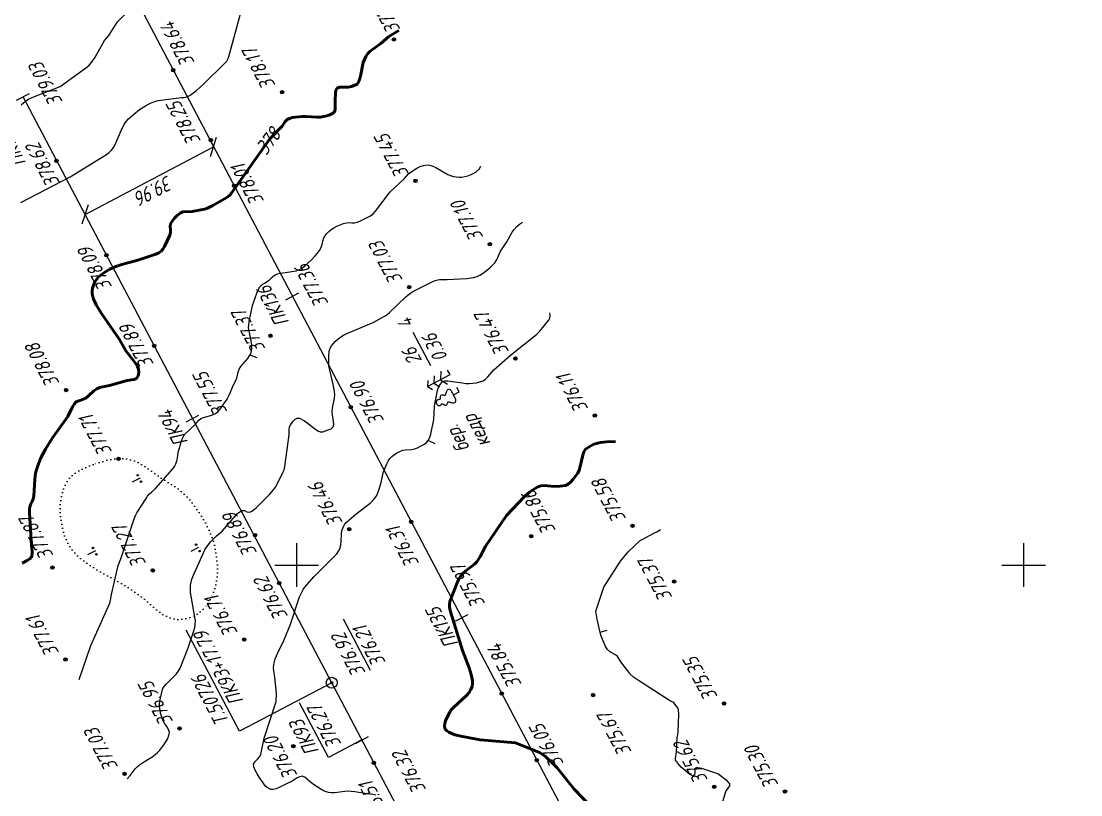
# Model space of a CAD drawing. Extents: x 1518325 to 1519424, y 2186901 to 2188655.
# Drawn here: x 1518524.2 to 1518815.7, y 2188136.8 to 2188349.7 of the extents above; entities that cross this region are included whole.
import ezdxf
from ezdxf.enums import TextEntityAlignment as Align

# ---------------------------------------------------------------- set-up
doc = ezdxf.new("R2010")
doc.units = 0
doc.linetypes.add('ИИDot', pattern=[1, 0, -1])
for name, color, linetype, lineweight in [('ИИ_ГЕОПУНКТ_025', 7, 'Continuous', 25), ('ИИ_ГЕОСЕТКА_025', 3, 'Continuous', 25), ('ИИ_КОНТУР_025', 7, 'ИИDot', 25), ('ИИ_ОТМЕТКА_025', 7, 'Continuous', 25), ('ИИ_ПИКЕТАЖ_025', 7, 'Continuous', 25), ('ИИ_РАЗМЕР_025', 7, 'Continuous', 25), ('ИИ_РЕЛЬЕФ_025', 34, 'Continuous', 25), ('ИИ_РЕЛЬЕФ_050', 34, 'Continuous', 50), ('ИИ_ТРАССА_ТРУБ_025', 7, 'Continuous', 25), ('ИИ_УГОДЬЯ_025', 7, 'Continuous', 25)]:
    doc.layers.add(name, color=color, linetype=linetype, lineweight=lineweight)
doc.styles.add('VNIPISIMPLEXCUR', font='simplex.shx', dxfattribs={"width": 0.8, "oblique": 15})
doc.dimstyles.new('ИИ-2000-м-dm', dxfattribs={"dimscale": 2, "dimtxt": 2.5, "dimasz": 2.5, "dimexe": 1.25, "dimexo": 0, "dimgap": 1, "dimtad": 1, "dimzin": 1, "dimdsep": 46, "dimtxsty": 'VNIPISIMPLEXCUR', "dimcen": 2.5, "dimaunit": 1, "dimazin": 0, "dimtfac": 1, "dimtmove": 1, "dimatfit": 3, "dimfxl": 1, "dimtzin": 1, "dimarcsym": 0})
doc.dimstyles.new('ИИ-2000-м-dm$2', dxfattribs={"dimscale": 2, "dimtxt": 2.5, "dimasz": 2.5, "dimexe": 1.25, "dimexo": 0, "dimgap": 1, "dimtad": 2, "dimtoh": 1, "dimzin": 1, "dimdsep": 46, "dimtxsty": 'VNIPISIMPLEXCUR', "dimcen": 2.5, "dimaunit": 1, "dimazin": 0, "dimtfac": 1, "dimtmove": 1, "dimatfit": 2, "dimfxl": 1, "dimarcsym": 0})

# ---------------------------------------------------------------- blocks, each defined once
blk = doc.blocks.new('ИИ05407')
at = {"linetype": 'Continuous', "lineweight": 25}
h = blk.add_hatch(color=0, dxfattribs=at)
edge = h.paths.add_edge_path()
edge.add_arc((-0.5, 0.1), 0.1, 0, 360)
h = blk.add_hatch(color=0, dxfattribs=at)
edge = h.paths.add_edge_path()
edge.add_arc((0.5, 0.1), 0.1, 0, 360)
at = {"color": 0, "linetype": 'Continuous', "lineweight": 25}
blk.add_lwpolyline([(0, 0), (0, 1.2)], dxfattribs=at)
for centre in [(-0.5, 0.1), (0.5, 0.1)]:
    blk.add_circle(centre, 0.1, dxfattribs=at)
blk = doc.blocks.new('ИИ053296')
at = {"color": 0, "linetype": 'Continuous', "lineweight": 25}
blk.add_lwpolyline([(0, 0), (1, 0)], dxfattribs=at)
blk = doc.blocks.new('ИИ05012')
at = {"color": 0, "linetype": 'Continuous', "lineweight": 25, "flags": 128}
for points in [[(0, 3), (0, -3)], [(-3, 0), (3, 0)]]:
    blk.add_lwpolyline(points, dxfattribs=at)
blk = doc.blocks.new('PICKET')
at = {"color": 0, "linetype": 'Continuous', "lineweight": 25}
for p, q in [((-0.23, 0), (0.23, 0)), ((0, 0.23), (0, -0.23))]:
    blk.add_line(p, q, dxfattribs=at)
blk.add_circle((0, 0), 0.23, dxfattribs=at)
at = {"color": 0, "linetype": 'Continuous', "style": 'VNIPISIMPLEXCUR', "oblique": 15, "width": 0.8}
blk.add_attdef('OTMETKA', (1.25, 0.3), '', height=2, dxfattribs=at)
at = {"color": 8, "linetype": 'Continuous', "style": 'VNIPISIMPLEXCUR', "oblique": 15, "width": 0.8, "flags": 1}
blk.add_attdef('NOMER', (1.25, -2.7), '', height=2, dxfattribs=at)
blk = doc.blocks.new('ИИ050052Р')
at = {"linetype": 'Continuous', "lineweight": 25}
h = blk.add_hatch(color=0, dxfattribs=at)
edge = h.paths.add_edge_path()
edge.add_arc((0, 0), 0.15, 0, 360)
at = {"color": 0, "linetype": 'Continuous', "lineweight": 25}
for radius in [0.75, 0.15]:
    blk.add_circle((0, 0), radius, dxfattribs=at)
at = {"color": 0, "linetype": 'Continuous', "style": 'VNIPISIMPLEXCUR', "oblique": 15, "width": 0.8}
for tag, p in [('CENTRE', (1.45, 0.7)), ('HEIGHT', (1.45, -2.7))]:
    blk.add_attdef(tag, p, '', height=2, dxfattribs=at)
for tag, p in [('NUMBER', (-2, -1)), ('STATIONING', (-2, -4.4)), ('ALPHA', (-2, -7.8))]:
    blk.add_attdef(tag, text='', height=2, dxfattribs=at).set_placement(p, align=Align.RIGHT)
at = {"color": 253, "linetype": 'Continuous', "style": 'VNIPISIMPLEXCUR', "oblique": 15, "width": 0.8, "flags": 1}
blk.add_attdef('NOTE', text='', height=1.6, dxfattribs=at).set_placement((-2, -10.8), align=Align.RIGHT)
blk = doc.blocks.new('ИИ15001')
at = {"color": 0, "linetype": 'Continuous', "lineweight": 25}
blk.add_lwpolyline([(0, 1), (0, -1)], dxfattribs=at)
at = {"color": 0, "linetype": 'Continuous', "lineweight": 25, "style": 'VNIPISIMPLEXCUR', "oblique": 15, "width": 0.8}
blk.add_attdef('STATIONING', text='', height=2, dxfattribs=at).set_placement((0, 2), align=Align.CENTER)
at = {"color": 7, "linetype": 'Continuous', "lineweight": 25, "style": 'VNIPISIMPLEXCUR', "oblique": 15, "width": 0.8}
blk.add_attdef('HEIGHT', text='', height=2, dxfattribs=at).set_placement((0, -2), align=Align.TOP_CENTER)
blk = doc.blocks.new('ИИ053673А')
at = {"color": 0, "linetype": 'Continuous'}
blk.add_lwpolyline([(-1.35, 0.88), (-1.22, 0.88), (-1.01, 0.88), (-0.87, 0.88), (-0.74, 0.89), (-0.62, 0.91), (-0.53, 0.94), (-0.44, 1), (-0.39, 1.07), (-0.37, 1.15), (-0.36, 1.23), (-0.36, 1.29), (-0.39, 1.38), (-0.42, 1.45), (-0.47, 1.52), (-0.55, 1.61), (-0.63, 1.69), (-0.7, 1.77), (-0.78, 1.84), (-0.81, 1.89), (-0.84, 1.93), (-0.85, 1.97), (-0.85, 1.99), (-0.83, 2.02), (-0.8, 2.05), (-0.74, 2.12), (-0.67, 2.2), (-0.62, 2.29), (-0.6, 2.37), (-0.61, 2.44), (-0.64, 2.52), (-0.68, 2.58), (-0.72, 2.62), (-0.75, 2.65), (-0.8, 2.68), (-0.85, 2.71), (-0.94, 2.76), (-0.99, 2.79), (-1.01, 2.81), (-1.03, 2.83), (-1.03, 2.85), (-1.03, 2.87), (-1.01, 2.89), (-1, 2.93), (-0.98, 2.97), (-0.95, 3.03), (-0.94, 3.1), (-0.94, 3.19), (-0.95, 3.25), (-0.99, 3.32), (-1.03, 3.38), (-1.07, 3.41), (-1.1, 3.44), (-1.17, 3.48), (-1.22, 3.49), (-1.28, 3.5), (-1.35, 3.5), (-1.42, 3.5), (-1.48, 3.49), (-1.53, 3.48), (-1.6, 3.44), (-1.63, 3.41), (-1.67, 3.38), (-1.71, 3.32), (-1.75, 3.25), (-1.76, 3.19), (-1.76, 3.1), (-1.75, 3.03), (-1.72, 2.97), (-1.7, 2.93), (-1.69, 2.89), (-1.67, 2.87), (-1.67, 2.85), (-1.67, 2.83), (-1.69, 2.81), (-1.71, 2.79), (-1.76, 2.76), (-1.85, 2.71), (-1.9, 2.68), (-1.95, 2.65), (-1.98, 2.62), (-2.02, 2.58), (-2.06, 2.52), (-2.09, 2.44), (-2.1, 2.37), (-2.08, 2.29), (-2.03, 2.2), (-1.96, 2.12), (-1.9, 2.05), (-1.87, 2.02), (-1.85, 1.99), (-1.85, 1.97), (-1.86, 1.93), (-1.89, 1.89), (-1.92, 1.84), (-2, 1.77), (-2.07, 1.69), (-2.15, 1.61), (-2.23, 1.52), (-2.28, 1.45), (-2.31, 1.38), (-2.34, 1.29), (-2.34, 1.23), (-2.33, 1.15), (-2.31, 1.07), (-2.26, 1), (-2.17, 0.94), (-2.08, 0.91), (-1.96, 0.89), (-1.83, 0.88), (-1.69, 0.88), (-1.48, 0.88)], close=True, dxfattribs=at)
for points in [[(2.05, 3.1), (1.35, 3.5), (0.65, 3.1)], [(1.35, 3.5), (1.35, 0), (2.05, 0)], [(2.35, 0.92), (1.35, 1.5), (0.35, 0.92)], [(2.2, 2.01), (1.35, 2.5), (0.5, 2.01)], [(-1.35, 0.88), (-1.35, 0), (-0.65, 0)]]:
    blk.add_lwpolyline(points, dxfattribs=at)
at = {"color": 0, "linetype": 'Continuous', "style": 'VNIPISIMPLEXCUR', "oblique": 15, "width": 0.8}
blk.add_attdef('RACE1', text='', height=2, dxfattribs=at).set_placement((-3.25, 2.25), align=Align.RIGHT)
blk.add_attdef('HEIGHT', (3, 2), '', height=2, dxfattribs=at)
blk.add_attdef('THICKNESS', text='', height=2, dxfattribs=at).set_placement((3, 1.5), align=Align.TOP_LEFT)
blk.add_attdef('DISTANCE', text='', height=2, dxfattribs=at).set_placement((9.5, 1.75), align=Align.MIDDLE_LEFT)
blk.add_attdef('RACE2', text='', height=2, dxfattribs=at).set_placement((-3.25, 1.25), align=Align.TOP_RIGHT)
blk = doc.blocks.new('_Oblique')
at = {"color": 0, "linetype": 'ByBlock', "lineweight": -2}
blk.add_line((-0.5, -0.5), (0.5, 0.5), dxfattribs=at)
blk = doc.blocks.new('*D64')
at = {"layer": 'Defpoints', "color": 0, "transparency": 16777216}
for p in [(1518577.14, 2188315.08), (1518577.14, 2188315.08), (1518541.78, 2188296.46)]:
    blk.add_point(p, dxfattribs=at)
at = {"layer": 'ИИ_РАЗМЕР_025', "color": 0, "lineweight": -2, "transparency": 16777216}
for p, q in [((1518577.14, 2188315.08), (1518575.98, 2188317.3)), ((1518541.78, 2188296.46), (1518577.14, 2188315.08)), ((1518541.78, 2188296.46), (1518540.62, 2188298.67))]:
    blk.add_line(p, q, dxfattribs=at)
at = {"layer": 'ИИ_РАЗМЕР_025', "color": 0, "lineweight": -2, "transparency": 16777216, "xscale": 4, "yscale": 4, "zscale": 4}
for p, rotation in [((1518577.14, 2188315.08), 27.77979618591834), ((1518541.78, 2188296.46), 207.7797961859183)]:
    blk.add_blockref('_Oblique', p, dxfattribs=dict(at, rotation=rotation))
at = {"layer": 'ИИ_РАЗМЕР_025', "color": 0, "transparency": 16777216, "insert": (1518560.86, 2188303.12), "char_height": 4, "attachment_point": 5, "rotation": 207.7798, "style": 'VNIPISIMPLEXCUR'}
blk.add_mtext('39.96', dxfattribs=at)
blk = doc.blocks.new('*D54')
at = {"layer": 'Defpoints', "color": 0, "transparency": 16777216}
for p in [(1518412.38, 2188627.85), (1518818.43, 2187967.48), (1518780.69, 2187955.9), (1518760.91, 2187937.21), (1519297.92, 2186946.83)]:
    blk.add_point(p, dxfattribs=at)
at = {"layer": 'ИИ_РАЗМЕР_025', "color": 0, "lineweight": -2, "transparency": 16777216}
for p, q in [((1518777.92, 2187969.12), (1518771.87, 2187980.6)), ((1518777.22, 2187957.5), (1518777.92, 2187969.12))]:
    blk.add_line(p, q, dxfattribs=at)
blk.add_arc((1518772.88, 2187943.51), 14.65, 43.4519, 102.0835, dxfattribs=at)
at = {"layer": 'ИИ_РАЗМЕР_025', "color": 0, "transparency": 16777216}
for points in [[(1518770.04, 2187957.2), (1518769.59, 2187958.46), (1518766.06, 2187956.47)], [(1518784.06, 2187953.97), (1518782.97, 2187953.19), (1518785.84, 2187950.33)]]:
    blk.add_solid(points, dxfattribs=at)
at = {"layer": 'ИИ_РАЗМЕР_025', "color": 0, "transparency": 16777216, "insert": (1518770.55, 2187973.71), "char_height": 4, "attachment_point": 5, "rotation": 117.7798, "style": 'VNIPISIMPLEXCUR'}
blk.add_mtext("90°1'", dxfattribs=at)
blk = doc.blocks.new('*D55')
at = {"layer": 'Defpoints', "color": 0, "transparency": 16777216}
for p in [(1518412.38, 2188627.85), (1518814.13, 2187903.06), (1518791.07, 2187895.12), (1518786.56, 2187888.53), (1519297.92, 2186946.83)]:
    blk.add_point(p, dxfattribs=at)
at = {"layer": 'ИИ_РАЗМЕР_025', "color": 0, "lineweight": -2, "transparency": 16777216}
for p, q in [((1518788.1, 2187902.13), (1518782.05, 2187913.61)), ((1518791.4, 2187897.04), (1518788.1, 2187902.13))]:
    blk.add_line(p, q, dxfattribs=at)
blk.add_arc((1518798.52, 2187894.83), 7.46, 148.8919, 176.6782, dxfattribs=at)
at = {"layer": 'ИИ_РАЗМЕР_025', "color": 0, "transparency": 16777216}
for points in [[(1518791.68, 2187899.17), (1518792.6, 2187898.2), (1518795.05, 2187901.43)], [(1518791.73, 2187895.41), (1518790.43, 2187895.12), (1518791.93, 2187891.36)]]:
    blk.add_solid(points, dxfattribs=at)
at = {"layer": 'ИИ_РАЗМЕР_025', "color": 0, "transparency": 16777216, "insert": (1518780.73, 2187906.71), "char_height": 4, "attachment_point": 5, "rotation": 117.7798, "style": 'VNIPISIMPLEXCUR'}
blk.add_mtext("90°1'", dxfattribs=at)

msp = doc.modelspace()

# ---------------------------------------------------------------- linework, layer by layer
at = {"layer": 'ИИ_ГЕОПУНКТ_025'}
for points in [[(1518620.274, 2188170.97), (1518612.848, 2188185.067)], [(1518609.66, 2188167.6), (1518584.307, 2188154.244), (1518569.648, 2188182.071)]]:
    msp.add_lwpolyline(points, dxfattribs=at)
at = {"layer": 'ИИ_КОНТУР_025', "flags": 128}
msp.add_lwpolyline([(1518544.055, 2188227.682), (1518541.778, 2188226.76), (1518539.922, 2188225.818), (1518539.152, 2188225.339), (1518538.488, 2188224.854), (1518537.929, 2188224.365), (1518537.475, 2188223.87), (1518536.732, 2188222.796), (1518536.106, 2188221.564), (1518535.598, 2188220.172), (1518535.208, 2188218.622), (1518534.973, 2188216.905), (1518534.931, 2188215.017), (1518535.083, 2188212.955), (1518535.429, 2188210.721), (1518535.68, 2188209.588), (1518535.989, 2188208.508), (1518536.357, 2188207.481), (1518536.784, 2188206.508), (1518537.269, 2188205.589), (1518537.814, 2188204.723), (1518538.417, 2188203.911), (1518539.078, 2188203.152), (1518539.835, 2188202.409), (1518540.724, 2188201.643), (1518542.894, 2188200.044), (1518545.589, 2188198.356), (1518552.118, 2188194.737), (1518555.073, 2188192.862), (1518557.675, 2188190.952), (1518558.844, 2188189.985), (1518560.947, 2188188.088), (1518561.939, 2188187.289), (1518562.903, 2188186.61), (1518563.837, 2188186.053), (1518564.741, 2188185.616), (1518565.617, 2188185.3), (1518566.462, 2188185.105), (1518567.279, 2188185.03), (1518568.834, 2188185.11), (1518570.292, 2188185.403), (1518571.654, 2188185.911), (1518572.919, 2188186.633), (1518574.07, 2188187.561), (1518575.089, 2188188.691), (1518575.977, 2188190.02), (1518576.734, 2188191.55), (1518577.346, 2188193.176), (1518577.799, 2188194.796), (1518578.092, 2188196.408), (1518578.227, 2188198.014), (1518578.217, 2188199.675), (1518577.955, 2188202.386), (1518577.398, 2188205.362), (1518577.126, 2188206.412), (1518576.779, 2188207.489), (1518575.863, 2188209.727), (1518574.65, 2188212.075), (1518573.14, 2188214.533), (1518571.461, 2188216.871), (1518570.605, 2188217.908), (1518569.739, 2188218.856), (1518568.863, 2188219.717), (1518567.977, 2188220.49), (1518567.08, 2188221.174), (1518562.551, 2188224.077), (1518558.105, 2188227.189), (1518557.236, 2188227.724), (1518556.377, 2188228.183), (1518555.529, 2188228.566), (1518554.691, 2188228.874), (1518553.863, 2188229.105), (1518553.046, 2188229.26), (1518552.239, 2188229.34), (1518551.409, 2188229.35), (1518549.584, 2188229.184), (1518547.539, 2188228.77), (1518545.272, 2188228.107), (1518544.055, 2188227.682)], dxfattribs=at)
at = {"layer": 'ИИ_ПИКЕТАЖ_025', "color": 4, "elevation": 376.27}
msp.add_lwpolyline([(1518617.956, 2188151.86), (1518608.718, 2188146.994), (1518600.752, 2188162.117)], dxfattribs=at)
at = {"layer": 'ИИ_РЕЛЬЕФ_025'}
for points, elevation in [([(1518524.183, 2188326.669), (1518524.898, 2188327.289), (1518525.544, 2188327.733), (1518526.257, 2188328.15), (1518527.847, 2188328.922), (1518534.979, 2188331.71), (1518542.307, 2188337.006), (1518542.952, 2188337.59), (1518543.58, 2188338.321), (1518544.596, 2188339.778), (1518547.172, 2188344.332), (1518548.287, 2188345.688), (1518550.71, 2188349.45), (1518560.209, 2188359.002)], 379), ([(1518524.095, 2188299.783), (1518537.645, 2188306.864), (1518547.721, 2188312.955), (1518548.451, 2188313.517), (1518549.145, 2188314.219), (1518549.626, 2188314.893), (1518550.056, 2188315.686), (1518552.063, 2188320.377), (1518552.558, 2188321.25), (1518553.124, 2188322.03), (1518553.761, 2188322.741), (1518555.201, 2188324.105), (1518556.787, 2188325.342), (1518558.423, 2188326.398), (1518559.231, 2188326.84), (1518560.016, 2188327.217), (1518560.97, 2188327.566), (1518561.926, 2188327.795), (1518568.321, 2188328.632), (1518569.004, 2188328.691), (1518569.734, 2188328.836), (1518570.578, 2188329.197), (1518571.111, 2188329.527), (1518572.319, 2188330.451), (1518574.396, 2188332.336), (1518580.368, 2188338.172), (1518580.747, 2188338.667), (1518581.105, 2188339.233), (1518581.375, 2188339.946), (1518584.97, 2188353.36)], 378.5), ([(1518540.15, 2188168.467), (1518543.414, 2188177.843), (1518548.57, 2188189.503), (1518548.776, 2188190.31), (1518549.046, 2188191.874), (1518550.874, 2188199.825), (1518551.624, 2188201.69), (1518555.271, 2188212.688), (1518555.648, 2188213.588), (1518556.041, 2188214.342), (1518558.555, 2188218.265), (1518559.008, 2188218.916), (1518559.516, 2188219.56), (1518560.033, 2188220.05), (1518561.203, 2188221.015), (1518565.891, 2188226.447), (1518566.377, 2188227.151), (1518566.748, 2188227.811), (1518567.058, 2188228.652), (1518567.2, 2188229.428), (1518567.381, 2188230.939), (1518568.424, 2188234.424), (1518568.747, 2188235.227), (1518569.145, 2188235.947), (1518572.2, 2188238.724), (1518573.098, 2188239.842), (1518573.681, 2188240.342), (1518574.354, 2188240.64), (1518576.032, 2188241.077), (1518576.886, 2188241.352), (1518577.685, 2188241.683), (1518578.287, 2188242.196), (1518578.836, 2188242.818), (1518580.854, 2188245.673), (1518581.557, 2188246.965), (1518582.35, 2188248.978), (1518583.517, 2188251.389), (1518583.879, 2188253.04), (1518584.197, 2188253.89), (1518584.655, 2188254.608), (1518586.553, 2188256.855), (1518587.012, 2188257.544), (1518587.358, 2188258.235), (1518587.585, 2188258.885), (1518587.7, 2188259.663), (1518587.667, 2188260.429), (1518587.351, 2188262.274), (1518586.759, 2188265.242), (1518586.805, 2188266.109), (1518586.92, 2188266.987), (1518587.874, 2188271.43), (1518589.117, 2188275.096), (1518589.481, 2188275.903), (1518589.907, 2188276.579), (1518590.479, 2188277.155), (1518591.118, 2188277.591), (1518592.436, 2188278.379), (1518593.432, 2188279.419), (1518594.057, 2188279.855), (1518594.732, 2188280.103), (1518595.526, 2188280.273), (1518598.112, 2188280.645), (1518599.893, 2188280.999), (1518600.775, 2188281.318), (1518601.57, 2188281.795), (1518602.362, 2188282.406), (1518603.881, 2188283.814), (1518605.124, 2188285.111), (1518605.717, 2188285.806), (1518606.242, 2188286.511), (1518606.665, 2188287.206), (1518606.992, 2188288.169), (1518607.17, 2188289.136), (1518607.475, 2188290.041), (1518607.859, 2188290.671), (1518608.313, 2188291.267), (1518608.845, 2188291.823), (1518609.461, 2188292.332), (1518610.203, 2188292.804), (1518611.077, 2188293.251), (1518612.003, 2188293.645), (1518612.905, 2188293.961), (1518613.703, 2188294.173), (1518614.46, 2188294.212), (1518615.146, 2188294.132), (1518615.909, 2188294.17), (1518616.717, 2188294.37), (1518617.599, 2188294.709), (1518620.329, 2188296.051), (1518621.014, 2188296.649), (1518621.648, 2188297.352), (1518625.705, 2188302.717), (1518629.669, 2188306.394), (1518630.791, 2188307.625), (1518631.485, 2188308.205), (1518633.045, 2188309.216), (1518633.968, 2188309.637), (1518634.935, 2188309.928), (1518635.883, 2188310.151), (1518636.645, 2188310.042), (1518637.459, 2188309.758), (1518638.306, 2188309.35), (1518641.616, 2188307.474), (1518642.325, 2188307.194), (1518643.168, 2188306.953), (1518643.929, 2188306.783), (1518644.666, 2188306.703), (1518645.441, 2188306.728), (1518646.246, 2188306.87), (1518647.111, 2188307.117), (1518647.969, 2188307.439), (1518648.75, 2188307.807), (1518649.386, 2188308.188), (1518650.179, 2188308.899), (1518650.67, 2188309.715)], 377.5), ([(1518553.331, 2188141.166), (1518554.19, 2188142.073), (1518555.554, 2188143.89), (1518556.124, 2188144.479), (1518556.72, 2188144.969), (1518558.139, 2188145.917), (1518560.408, 2188147.319), (1518561.706, 2188148.369), (1518562.346, 2188149.045), (1518563.443, 2188150.509), (1518564.02, 2188151.387), (1518564.521, 2188152.289), (1518564.874, 2188153.161), (1518565.008, 2188153.948), (1518564.754, 2188154.763), (1518564.319, 2188155.535), (1518563.75, 2188156.291), (1518563.294, 2188157.096), (1518562.646, 2188158.946), (1518562.418, 2188159.922), (1518562.303, 2188160.931), (1518562.287, 2188161.724), (1518562.347, 2188162.548), (1518562.691, 2188164.222), (1518563.107, 2188165.879), (1518563.559, 2188166.615), (1518564.158, 2188167.327), (1518566.928, 2188170.038), (1518567.435, 2188170.709), (1518567.924, 2188171.622), (1518570.116, 2188177.186), (1518571.744, 2188181.92), (1518571.972, 2188182.814), (1518572.11, 2188183.659), (1518572.135, 2188184.708), (1518572.031, 2188185.686), (1518570.838, 2188192.479), (1518570.796, 2188193.448), (1518570.817, 2188194.414), (1518570.965, 2188195.28), (1518571.204, 2188196.142), (1518571.87, 2188197.856), (1518574.79, 2188204.368), (1518576.296, 2188206.418), (1518577.895, 2188207.947), (1518579.547, 2188209.309), (1518583.698, 2188214.146), (1518584.324, 2188214.672), (1518584.902, 2188214.991), (1518585.647, 2188214.964), (1518586.323, 2188214.648), (1518587.079, 2188214.59), (1518587.655, 2188214.856), (1518588.285, 2188215.297), (1518588.956, 2188215.874), (1518592.495, 2188219.362), (1518593.657, 2188220.712), (1518594.189, 2188221.429), (1518594.65, 2188222.237), (1518596.226, 2188225.418), (1518596.536, 2188226.196), (1518596.744, 2188227.1), (1518597.932, 2188235.871), (1518597.956, 2188237.281), (1518597.999, 2188237.984), (1518598.373, 2188238.704), (1518598.924, 2188239.469), (1518599.556, 2188240.11), (1518600.175, 2188240.455), (1518600.814, 2188240.376), (1518602.132, 2188239.67), (1518605.164, 2188237.354), (1518605.848, 2188236.927), (1518606.444, 2188236.684), (1518607.23, 2188236.691), (1518608.703, 2188237.167), (1518609.474, 2188237.491), (1518610.047, 2188237.996), (1518610.204, 2188238.634), (1518610.151, 2188239.451), (1518609.833, 2188241.326), (1518609.781, 2188242.237), (1518609.882, 2188243.139), (1518610.422, 2188245.893), (1518610.469, 2188246.877), (1518610.398, 2188247.77), (1518610.045, 2188249.66), (1518608.837, 2188254.831), (1518608.821, 2188257.736), (1518608.907, 2188258.662), (1518609.15, 2188259.514), (1518609.558, 2188260.271), (1518610.092, 2188260.974), (1518610.724, 2188261.629), (1518611.429, 2188262.238), (1518612.18, 2188262.807), (1518612.855, 2188263.234), (1518613.599, 2188263.615), (1518621.189, 2188266.862), (1518624.168, 2188268.514), (1518624.894, 2188268.958), (1518625.572, 2188269.513), (1518629.998, 2188273.785), (1518630.679, 2188274.359), (1518631.44, 2188274.918), (1518632.843, 2188275.758), (1518637.69, 2188278.156), (1518638.481, 2188278.373), (1518639.302, 2188278.548), (1518639.979, 2188278.593), (1518641.4, 2188278.59), (1518646.775, 2188278.827), (1518648.687, 2188279.105), (1518649.689, 2188279.431), (1518650.364, 2188279.784), (1518651.104, 2188280.242), (1518652.635, 2188281.363), (1518653.353, 2188281.974), (1518653.993, 2188282.584), (1518654.518, 2188283.165), (1518655.012, 2188283.902), (1518655.364, 2188284.654), (1518655.982, 2188286.166), (1518657.863, 2188288.928), (1518659.321, 2188291.594), (1518659.865, 2188292.366), (1518660.556, 2188293.123), (1518661.298, 2188293.777), (1518662.092, 2188294.327)], 377), ([(1518621.812, 2188136.694), (1518620.997, 2188136.852), (1518619.296, 2188137.028), (1518616.008, 2188137.558), (1518613.982, 2188137.754), (1518610.447, 2188137.317), (1518609.589, 2188137.304), (1518608.76, 2188137.407), (1518607.835, 2188137.706), (1518606.949, 2188138.153), (1518604.356, 2188139.749), (1518602.248, 2188141.588), (1518601.534, 2188141.858), (1518600.858, 2188141.752), (1518600.174, 2188141.402), (1518598.8, 2188140.553), (1518597.012, 2188139.703), (1518595.184, 2188138.783), (1518594.329, 2188138.429), (1518593.554, 2188138.216), (1518592.889, 2188138.197), (1518592.141, 2188138.63), (1518591.458, 2188139.177), (1518589.696, 2188141.599), (1518589.095, 2188142.58), (1518588.584, 2188143.567), (1518588.246, 2188144.481), (1518588.159, 2188145.239), (1518588.604, 2188145.944), (1518589.252, 2188146.56), (1518589.878, 2188147.3), (1518590.153, 2188147.988), (1518590.37, 2188148.782), (1518591.049, 2188152.309), (1518594.349, 2188162.461), (1518594.464, 2188164.555), (1518593.979, 2188169.271), (1518593.696, 2188170.883), (1518593.633, 2188171.719), (1518593.694, 2188172.599), (1518593.863, 2188173.361), (1518594.127, 2188174.159), (1518594.853, 2188175.827), (1518596.482, 2188179.226), (1518598.222, 2188183.421), (1518600.82, 2188191.2), (1518601.395, 2188192.533), (1518601.785, 2188193.24), (1518602.25, 2188193.887), (1518604.687, 2188196.703), (1518610.424, 2188202.421), (1518611.017, 2188203.083), (1518611.525, 2188203.767), (1518611.915, 2188204.48), (1518612.112, 2188205.486), (1518612.244, 2188206.546), (1518612.341, 2188208.592), (1518612.456, 2188209.425), (1518612.775, 2188210.4), (1518613.254, 2188211.226), (1518613.73, 2188211.766), (1518616.314, 2188213.973), (1518620.227, 2188217.06), (1518620.917, 2188217.717), (1518621.533, 2188218.406), (1518622.057, 2188219.135), (1518622.695, 2188220.868), (1518623.215, 2188222.684), (1518623.789, 2188225.346), (1518624.05, 2188226.116), (1518624.787, 2188227.824), (1518625.184, 2188228.592), (1518625.628, 2188229.285), (1518626.141, 2188229.888), (1518627.593, 2188230.872), (1518628.367, 2188231.273), (1518629.173, 2188231.564), (1518629.966, 2188231.697), (1518631.596, 2188231.782), (1518632.417, 2188231.957), (1518633.238, 2188232.279), (1518634.112, 2188232.693), (1518634.963, 2188233.187), (1518635.718, 2188233.747), (1518636.302, 2188234.36), (1518636.651, 2188235.14), (1518636.908, 2188235.966), (1518637.723, 2188240.083), (1518637.965, 2188243.681), (1518638.722, 2188248.029), (1518638.945, 2188248.708), (1518639.305, 2188249.416), (1518640.166, 2188250.532), (1518640.781, 2188250.676), (1518641.586, 2188250.682), (1518643.556, 2188250.433), (1518645.656, 2188250.093), (1518646.623, 2188249.985), (1518647.465, 2188249.97), (1518649.519, 2188250.156), (1518650.432, 2188250.367), (1518651.293, 2188250.722), (1518651.956, 2188251.172), (1518652.563, 2188251.746), (1518654.287, 2188253.681), (1518658.864, 2188257.767), (1518665.95, 2188263.419), (1518666.864, 2188264.355), (1518669.314, 2188267.29), (1518669.643, 2188267.913), (1518669.786, 2188268.703), (1518669.618, 2188269.372)], 376.5), ([(1518716.513, 2188132.484), (1518718.029, 2188137.641), (1518718.912, 2188138.865), (1518719.142, 2188139.23), (1518719.182, 2188139.342), (1518719.178, 2188139.648), (1518719.149, 2188139.763), (1518719.033, 2188139.939), (1518718.545, 2188140.495), (1518715.904, 2188142.536), (1518711.434, 2188144.038), (1518710.405, 2188144.223), (1518710.107, 2188144.247), (1518709.988, 2188144.222), (1518709.756, 2188144.12), (1518709.692, 2188144.086), (1518709.625, 2188143.984), (1518709.562, 2188143.62), (1518709.542, 2188142.692), (1518709.48, 2188142.328), (1518709.418, 2188142.223), (1518709.139, 2188142.055), (1518709.021, 2188142.027), (1518708.828, 2188142.08), (1518708.201, 2188142.398), (1518705.751, 2188144.413), (1518704.788, 2188145.598), (1518704.665, 2188145.737), (1518704.244, 2188146.147), (1518704.197, 2188146.303), (1518704.219, 2188146.766), (1518704.46, 2188148.37), (1518704.674, 2188152.481), (1518704.824, 2188153.259), (1518704.932, 2188154.18), (1518705.102, 2188158.854), (1518705.036, 2188160.188), (1518704.877, 2188160.688), (1518704.055, 2188161.74), (1518703.739, 2188162.159), (1518703.577, 2188162.287), (1518702.882, 2188162.525), (1518695.574, 2188167.246), (1518694.353, 2188168.04), (1518692.66, 2188169.12), (1518691.771, 2188169.994), (1518691.666, 2188170.163), (1518689.176, 2188173.37), (1518688.205, 2188174.99), (1518686.023, 2188176.228), (1518685.498, 2188176.711), (1518685.008, 2188177.537), (1518683.72, 2188180.653), (1518682.673, 2188185.077), (1518682.313, 2188187.276), (1518684.549, 2188193.883), (1518689.11, 2188201.05), (1518691.231, 2188203.611), (1518694.504, 2188206.71), (1518694.874, 2188206.95), (1518698.418, 2188208.846), (1518699.084, 2188209.135), (1518700.095, 2188209.77), (1518700.095, 2188209.77)], 375.5)]:
    msp.add_lwpolyline(points, dxfattribs=dict(at, elevation=elevation))
at = {"layer": 'ИИ_РЕЛЬЕФ_050'}
for points, elevation in [([(1518524.492, 2188200.54), (1518525.897, 2188201.219), (1518526.587, 2188201.674), (1518527.062, 2188202.215), (1518527.266, 2188202.919), (1518527.253, 2188203.71), (1518527.089, 2188205.347), (1518526.486, 2188214.353), (1518526.49, 2188215.262), (1518526.57, 2188216.036), (1518526.846, 2188216.821), (1518527.219, 2188217.435), (1518527.542, 2188218.221), (1518527.668, 2188218.911), (1518527.8, 2188220.635), (1518527.929, 2188223.538), (1518528.017, 2188224.445), (1518528.152, 2188225.261), (1518528.394, 2188226.185), (1518529.008, 2188227.853), (1518529.651, 2188229.482), (1518530.871, 2188231.837), (1518532.796, 2188234.972), (1518537.052, 2188240.886), (1518538.33, 2188243.515), (1518538.795, 2188244.295), (1518539.33, 2188244.907), (1518541.12, 2188245.539), (1518542.008, 2188245.958), (1518542.75, 2188246.536), (1518544.206, 2188247.96), (1518544.998, 2188248.516), (1518545.839, 2188248.826), (1518546.714, 2188249.055), (1518548.508, 2188249.403), (1518553.342, 2188250.796), (1518555.238, 2188251.024), (1518555.952, 2188251.365), (1518556.361, 2188252.06), (1518556.539, 2188252.98), (1518556.463, 2188253.966), (1518556.234, 2188254.604), (1518555.844, 2188255.285), (1518554.756, 2188256.726), (1518553.015, 2188258.916), (1518551.27, 2188262.067), (1518546.338, 2188269.208), (1518544.831, 2188271.601), (1518544.436, 2188272.404), (1518544.143, 2188273.133), (1518543.894, 2188273.864), (1518543.761, 2188274.603), (1518543.698, 2188275.346), (1518543.818, 2188276.187), (1518544.074, 2188277.051), (1518544.464, 2188277.897), (1518544.985, 2188278.684), (1518545.531, 2188279.282), (1518546.191, 2188279.851), (1518546.94, 2188280.39), (1518548.605, 2188281.37), (1518549.47, 2188281.81), (1518550.238, 2188282.15), (1518551.901, 2188282.72), (1518556.309, 2188283.933), (1518561.234, 2188285.539), (1518562.053, 2188285.921), (1518562.718, 2188286.36), (1518563.286, 2188286.972), (1518563.678, 2188287.648), (1518565.068, 2188290.727), (1518565.315, 2188291.57), (1518565.308, 2188292.352), (1518565.207, 2188293.133), (1518565.326, 2188293.915), (1518565.743, 2188294.634), (1518566.376, 2188295.413), (1518567.134, 2188296.164), (1518567.926, 2188296.797), (1518568.664, 2188297.225), (1518571.233, 2188297.307), (1518574.62, 2188297.94), (1518575.428, 2188298.188), (1518576.919, 2188298.898), (1518580.749, 2188301.144), (1518581.518, 2188301.724), (1518582.021, 2188302.28), (1518592.653, 2188317.293), (1518596.003, 2188320.726), (1518596.804, 2188322.036), (1518597.367, 2188322.577), (1518598.026, 2188322.891), (1518598.83, 2188323.116), (1518599.723, 2188323.273), (1518601.56, 2188323.463), (1518602.54, 2188323.47), (1518605.598, 2188323.202), (1518606.553, 2188323.262), (1518607.424, 2188323.421), (1518608.325, 2188323.638), (1518609.171, 2188323.917), (1518609.882, 2188324.266), (1518610.375, 2188324.69), (1518610.586, 2188325.367), (1518610.575, 2188326.91), (1518610.637, 2188327.84), (1518610.681, 2188329.805), (1518610.823, 2188330.632), (1518611.151, 2188331.218), (1518611.767, 2188331.49), (1518612.576, 2188331.511), (1518613.446, 2188331.457), (1518614.243, 2188331.503), (1518615.091, 2188331.708), (1518616.658, 2188332.347), (1518617.025, 2188332.903), (1518617.315, 2188333.639), (1518617.548, 2188334.507), (1518618.34, 2188338.307), (1518619.066, 2188339.952), (1518619.577, 2188340.75), (1518620.145, 2188341.335), (1518620.835, 2188341.9), (1518623.116, 2188343.56), (1518625.337, 2188345.403), (1518628.118, 2188347.048)], 378), ([(1518683.356, 2188131.051), (1518676.365, 2188138.342), (1518671.68, 2188144.205), (1518668.415, 2188147.361), (1518666.78, 2188148.367), (1518660.2, 2188151.045), (1518650.498, 2188151.85), (1518645.595, 2188152.798), (1518643.554, 2188153.302), (1518642.657, 2188153.607), (1518641.891, 2188153.958), (1518641.292, 2188154.364), (1518640.898, 2188154.836), (1518640.691, 2188155.595), (1518640.779, 2188156.467), (1518641.083, 2188157.412), (1518642.017, 2188159.357), (1518642.457, 2188160.025), (1518643.05, 2188160.69), (1518646.831, 2188164.153), (1518647.458, 2188164.91), (1518647.923, 2188165.707), (1518648.245, 2188166.531), (1518648.356, 2188167.322), (1518648.345, 2188168.152), (1518648.23, 2188169.014), (1518648.027, 2188169.904), (1518647.43, 2188171.744), (1518645.632, 2188176.44), (1518642.262, 2188187.514), (1518642.081, 2188188.375), (1518642.026, 2188189.156), (1518642.173, 2188189.983), (1518644.308, 2188195.531), (1518644.694, 2188196.288), (1518645.148, 2188196.995), (1518645.791, 2188197.726), (1518646.547, 2188198.382), (1518648.932, 2188200.217), (1518649.581, 2188200.89), (1518650.139, 2188201.669), (1518650.609, 2188202.48), (1518651.869, 2188204.967), (1518657.764, 2188213.651), (1518662.657, 2188218.851), (1518664.104, 2188220.051), (1518664.856, 2188220.605), (1518665.618, 2188221.096), (1518666.392, 2188221.494), (1518667.178, 2188221.77), (1518668.112, 2188221.843), (1518669.055, 2188221.835), (1518670.964, 2188221.627), (1518672.473, 2188221.7), (1518673.971, 2188221.86), (1518674.693, 2188222.289), (1518675.413, 2188222.881), (1518676.106, 2188223.599), (1518676.748, 2188224.406), (1518677.318, 2188225.262), (1518677.706, 2188226.102), (1518677.994, 2188227.087), (1518678.69, 2188230.241), (1518679.007, 2188231.136), (1518679.439, 2188231.841), (1518680.955, 2188232.795), (1518681.793, 2188233.215), (1518682.848, 2188233.535), (1518683.553, 2188233.683), (1518685.218, 2188233.881), (1518687.686, 2188233.971)], 376)]:
    msp.add_lwpolyline(points, dxfattribs=dict(at, elevation=elevation))
at = {"layer": 'ИИ_ТРАССА_ТРУБ_025', "color": 4}
for points in [[(1519297.92, 2186946.834), (1518412.378, 2188627.85)], [(1519262.622, 2186928.239), (1519146.4, 2187148.85), (1519007.22, 2187413.01), (1518888.91, 2187637.56), (1518808.08, 2187790.99), (1518721.15, 2187956.06), (1518609.66, 2188167.6), (1518524.74, 2188328.809)]]:
    msp.add_lwpolyline(points, dxfattribs=at)
at = {"layer": 'ИИ_УГОДЬЯ_025'}
msp.add_lwpolyline([(1518636.872, 2188254.847), (1518632.034, 2188264.031)], dxfattribs=at)

# ---------------------------------------------------------------- block references
at = {"layer": 'ИИ_ГЕОПУНКТ_025'}
ref = msp.add_blockref('ИИ050052Р', (1518609.66, 2188167.6, 376.21), dxfattribs=dict(at, xscale=2, yscale=2, zscale=2, rotation=117.7797222222222))
ref.add_attrib('NUMBER', 'Т.50726', dxfattribs={"layer": '0', "color": 0, "linetype": 'Continuous', "height": 4, "rotation": 117.77972, "style": 'VNIPISIMPLEXCUR', "oblique": 15, "width": 0.8}).set_placement((1518574.494, 2188170.307), align=Align.RIGHT)
ref.add_attrib('CENTRE', '376.92', (1518619.075, 2188170.406), dxfattribs={"layer": '0', "color": 0, "linetype": 'Continuous', "height": 4, "rotation": 117.77972, "style": 'VNIPISIMPLEXCUR', "oblique": 15, "width": 0.8})
ref.add_attrib('HEIGHT', '376.21', (1518624.629, 2188173.21), dxfattribs={"layer": '0', "color": 0, "linetype": 'Continuous', "height": 4, "rotation": 117.77972, "style": 'VNIPISIMPLEXCUR', "oblique": 15, "width": 0.8})
ref.add_attrib('STATIONING', 'ПК93+17.79', dxfattribs={"layer": '0', "color": 0, "linetype": 'Continuous', "height": 4, "rotation": 117.77972, "style": 'VNIPISIMPLEXCUR', "oblique": 15, "width": 0.8}).set_placement((1518575.135, 2188182.395), align=Align.RIGHT)
at = {"layer": 'ИИ_ГЕОСЕТКА_025', "xscale": 2, "yscale": 2, "zscale": 2}
for p in [(1518600, 2188200), (1518800, 2188200)]:
    msp.add_blockref('ИИ05012', p, dxfattribs=at)
at = {"layer": 'ИИ_ОТМЕТКА_025'}
ref = msp.add_blockref('PICKET', (1518626.76, 2188344.64, 377.98), dxfattribs=dict(at, xscale=2, yscale=2, zscale=2, rotation=117.7797222222222))
ref.add_attrib('OTMETKA', '377.98', (1518628.63, 2188347.414, 377.98), dxfattribs={"layer": '0', "color": 0, "linetype": 'Continuous', "height": 4, "rotation": 117.77972, "style": 'VNIPISIMPLEXCUR', "oblique": 15, "width": 0.8})
ref = msp.add_blockref('PICKET', (1518566.029, 2188336.177, 378.64), dxfattribs=dict(at, xscale=2, yscale=2, zscale=2, rotation=117.7797222222222))
ref.add_attrib('OTMETKA', '378.64', (1518572.037, 2188338.32, 378.64), dxfattribs={"layer": '0', "color": 0, "linetype": 'Continuous', "height": 4, "rotation": 117.77972, "style": 'VNIPISIMPLEXCUR', "oblique": 15, "width": 0.8})
at = {"layer": 'ИИ_ОТМЕТКА_025', "xscale": 2, "yscale": 2, "zscale": 2, "rotation": 117.7797222222222}
for p, values in [((1518595.98, 2188330.11, 378.17), {'OTMETKA': '378.17'}), ((1518632.693, 2188305.72, 377.45), {'OTMETKA': '377.45'}), ((1518653.15, 2188288.28, 377.1), {'OTMETKA': '377.10'}), ((1518630.99, 2188276.49, 377.03), {'OTMETKA': '377.03'}), ((1518660.2, 2188256.83, 376.47), {'OTMETKA': '376.47'}), ((1518536.56, 2188248.16, 378.08), {'OTMETKA': '378.08'}), ((1518682.03, 2188241.12, 376.11), {'OTMETKA': '376.11'}), ((1518551, 2188229.23, 377.71), {'OTMETKA': '377.71'}), ((1518692.42, 2188210.82, 375.58), {'OTMETKA': '375.58'}), ((1518614.455, 2188209.823, 376.46), {'OTMETKA': '376.46'}), ((1518560.4, 2188198.52, 377.27), {'OTMETKA': '377.27'}), ((1518585.6, 2188179.48, 376.71), {'OTMETKA': '376.71'}), ((1518536.41, 2188174, 377.61), {'OTMETKA': '377.61'}), ((1518717.61, 2188161.89, 375.35), {'OTMETKA': '375.35'}), ((1518567.8, 2188155.02, 376.95), {'OTMETKA': '376.95'}), ((1518552.68, 2188142.53, 377.03), {'OTMETKA': '377.03'}), ((1518714.905, 2188138.975, 375.62), {'OTMETKA': '375.62'}), ((1518734.35, 2188137.65, 375.3), {'OTMETKA': '375.30'})]:
    msp.add_blockref('PICKET', p, dxfattribs=at).add_auto_attribs(values)
at = {"layer": 'ИИ_ОТМЕТКА_025'}
ref = msp.add_blockref('PICKET', (1518576.39, 2188316.94, 378.25), dxfattribs=dict(at, xscale=2, yscale=2, zscale=2, rotation=117.7797222222222))
ref.add_attrib('OTMETKA', '378.25', (1518573.748, 2188316.673, 378.25), dxfattribs={"layer": '0', "color": 0, "linetype": 'Continuous', "height": 4, "rotation": 117.77972, "style": 'VNIPISIMPLEXCUR', "oblique": 15, "width": 0.8})
ref = msp.add_blockref('PICKET', (1518533.91, 2188311.22, 378.62), dxfattribs=dict(at, xscale=2, yscale=2, zscale=2, rotation=117.7797222222222))
ref.add_attrib('OTMETKA', '378.62', (1518534.981, 2188305.2, 378.62), dxfattribs={"layer": '0', "color": 0, "linetype": 'Continuous', "height": 4, "rotation": 117.77972, "style": 'VNIPISIMPLEXCUR', "oblique": 15, "width": 0.8})
ref = msp.add_blockref('PICKET', (1518582.787, 2188304.364, 378.01), dxfattribs=dict(at, xscale=2, yscale=2, zscale=2, rotation=117.7797222222222))
ref.add_attrib('OTMETKA', '378.01', (1518591.171, 2188300.134, 378.01), dxfattribs={"layer": '0', "color": 0, "linetype": 'Continuous', "height": 4, "rotation": 117.77972, "style": 'VNIPISIMPLEXCUR', "oblique": 15, "width": 0.8})
ref = msp.add_blockref('PICKET', (1518547.67, 2188285.23, 378.09), dxfattribs=dict(at, xscale=2, yscale=2, zscale=2, rotation=117.7797222222222))
ref.add_attrib('OTMETKA', '378.09', (1518549.304, 2188276.601, 378.09), dxfattribs={"layer": '0', "color": 0, "linetype": 'Continuous', "height": 4, "rotation": 117.77972, "style": 'VNIPISIMPLEXCUR', "oblique": 15, "width": 0.8})
ref = msp.add_blockref('PICKET', (1518592.79, 2188263.1, 377.37), dxfattribs=dict(at, xscale=2, yscale=2, zscale=2, rotation=117.7797222222222))
ref.add_attrib('OTMETKA', '377.37', (1518591.533, 2188259.506, 377.37), dxfattribs={"layer": '0', "color": 0, "linetype": 'Continuous', "height": 4, "rotation": 117.77972, "style": 'VNIPISIMPLEXCUR', "oblique": 15, "width": 0.8})
ref = msp.add_blockref('PICKET', (1518560.833, 2188260.292, 377.89), dxfattribs=dict(at, xscale=2, yscale=2, zscale=2, rotation=117.7797222222222))
ref.add_attrib('OTMETKA', '377.89', (1518560.799, 2188255.339, 377.89), dxfattribs={"layer": '0', "color": 0, "linetype": 'Continuous', "height": 4, "rotation": 117.77972, "style": 'VNIPISIMPLEXCUR', "oblique": 15, "width": 0.8})
ref = msp.add_blockref('PICKET', (1518614.901, 2188243.403, 376.9), dxfattribs=dict(at, xscale=2, yscale=2, zscale=2, rotation=117.7797222222222))
ref.add_attrib('OTMETKA', '376.90', (1518624.186, 2188239.723, 376.9), dxfattribs={"layer": '0', "color": 0, "linetype": 'Continuous', "height": 4, "rotation": 117.77972, "style": 'VNIPISIMPLEXCUR', "oblique": 15, "width": 0.8})
ref = msp.add_blockref('PICKET', (1518664.55, 2188207.9, 375.86), dxfattribs=dict(at, xscale=2, yscale=2, zscale=2, rotation=117.7797222222222))
ref.add_attrib('OTMETKA', '375.86', (1518671.417, 2188209.515, 375.86), dxfattribs={"layer": '0', "color": 0, "linetype": 'Continuous', "height": 4, "rotation": 117.77972, "style": 'VNIPISIMPLEXCUR', "oblique": 15, "width": 0.8})
ref = msp.add_blockref('PICKET', (1518588.544, 2188208.219, 376.89), dxfattribs=dict(at, xscale=2, yscale=2, zscale=2, rotation=117.7797222222222))
ref.add_attrib('OTMETKA', '376.89', (1518589.184, 2188203.452, 376.89), dxfattribs={"layer": '0', "color": 0, "linetype": 'Continuous', "height": 4, "rotation": 117.77972, "style": 'VNIPISIMPLEXCUR', "oblique": 15, "width": 0.8})
ref = msp.add_blockref('PICKET', (1518532.82, 2188199.3, 377.87), dxfattribs=dict(at, xscale=2, yscale=2, zscale=2, rotation=117.7797222222222))
ref.add_attrib('OTMETKA', '377.87', (1518533.205, 2188202.626, 377.87), dxfattribs={"layer": '0', "color": 0, "linetype": 'Continuous', "height": 4, "rotation": 117.77972, "style": 'VNIPISIMPLEXCUR', "oblique": 15, "width": 0.8})
ref = msp.add_blockref('PICKET', (1518631.511, 2188211.872, 376.31), dxfattribs=dict(at, xscale=2, yscale=2, zscale=2, rotation=117.7797222222222))
ref.add_attrib('OTMETKA', '376.31', (1518633.809, 2188200.458, 376.31), dxfattribs={"layer": '0', "color": 0, "linetype": 'Continuous', "height": 4, "rotation": 117.77972, "style": 'VNIPISIMPLEXCUR', "oblique": 15, "width": 0.8})
ref = msp.add_blockref('PICKET', (1518703.86, 2188195.46, 375.37), dxfattribs=dict(at, xscale=2, yscale=2, zscale=2, rotation=117.7797222222222))
ref.add_attrib('OTMETKA', '375.37', (1518703.465, 2188191.144, 375.37), dxfattribs={"layer": '0', "color": 0, "linetype": 'Continuous', "height": 4, "rotation": 117.77972, "style": 'VNIPISIMPLEXCUR', "oblique": 15, "width": 0.8})
ref = msp.add_blockref('PICKET', (1518595.225, 2188195.033, 376.62), dxfattribs=dict(at, xscale=2, yscale=2, zscale=2, rotation=117.7797222222222))
ref.add_attrib('OTMETKA', '376.62', (1518597.699, 2188185.918, 376.62), dxfattribs={"layer": '0', "color": 0, "linetype": 'Continuous', "height": 4, "rotation": 117.77972, "style": 'VNIPISIMPLEXCUR', "oblique": 15, "width": 0.8})
ref = msp.add_blockref('PICKET', (1518656.404, 2188164.618, 375.84), dxfattribs=dict(at, xscale=2, yscale=2, zscale=2, rotation=117.7797222222222))
ref.add_attrib('OTMETKA', '375.84', (1518662.002, 2188167.212), dxfattribs={"layer": '0', "color": 0, "linetype": 'Continuous', "height": 4, "rotation": 117.77972, "style": 'VNIPISIMPLEXCUR', "oblique": 15, "width": 0.8})
ref = msp.add_blockref('PICKET', (1518681.55, 2188164.22, 375.67), dxfattribs=dict(at, xscale=2, yscale=2, zscale=2, rotation=117.7797222222222))
ref.add_attrib('OTMETKA', '375.67', (1518692.246, 2188148.615, 375.67), dxfattribs={"layer": '0', "color": 0, "linetype": 'Continuous', "height": 4, "rotation": 117.77972, "style": 'VNIPISIMPLEXCUR', "oblique": 15, "width": 0.8})
ref = msp.add_blockref('PICKET', (1518666.061, 2188146.287, 376.05), dxfattribs=dict(at, xscale=2, yscale=2, zscale=2, rotation=117.7797222222222))
ref.add_attrib('OTMETKA', '376.05', (1518673.589, 2188145.393, 376.05), dxfattribs={"layer": '0', "color": 0, "linetype": 'Continuous', "height": 4, "rotation": 117.77972, "style": 'VNIPISIMPLEXCUR', "oblique": 15, "width": 0.8})
ref = msp.add_blockref('PICKET', (1518599.087, 2188150.132, 376.2), dxfattribs=dict(at, xscale=2, yscale=2, zscale=2, rotation=117.7797222222222))
ref.add_attrib('OTMETKA', '376.20', (1518600.343, 2188142.191, 376.2), dxfattribs={"layer": '0', "color": 0, "linetype": 'Continuous', "height": 4, "rotation": 117.77972, "style": 'VNIPISIMPLEXCUR', "oblique": 15, "width": 0.8})
ref = msp.add_blockref('PICKET', (1518621.237, 2188145.546, 376.32), dxfattribs=dict(at, xscale=2, yscale=2, zscale=2, rotation=117.7797222222222))
ref.add_attrib('OTMETKA', '376.32', (1518635.745, 2188138.183, 376.32), dxfattribs={"layer": '0', "color": 0, "linetype": 'Continuous', "height": 4, "rotation": 117.77972, "style": 'VNIPISIMPLEXCUR', "oblique": 15, "width": 0.8})
ref = msp.add_blockref('PICKET', (1518628.449, 2188131.951, 376.51), dxfattribs=dict(at, xscale=2, yscale=2, zscale=2, rotation=117.7797222222222))
ref.add_attrib('OTMETKA', '376.51', (1518626.313, 2188130.192, 376.51), dxfattribs={"layer": '0', "color": 0, "linetype": 'Continuous', "height": 4, "rotation": 117.77972, "style": 'VNIPISIMPLEXCUR', "oblique": 15, "width": 0.8})
at = {"layer": 'ИИ_ПИКЕТАЖ_025', "color": 4}
ref = msp.add_blockref('ИИ15001', (1518524.74, 2188328.809, 379.03), dxfattribs=dict(at, xscale=2, yscale=2, zscale=2, rotation=117.7787999999999))
ref.add_attrib('STATIONING', 'ПК95', dxfattribs={"layer": '0', "color": 0, "linetype": 'Continuous', "lineweight": 25, "height": 4, "rotation": 117.7788, "style": 'VNIPISIMPLEXCUR', "oblique": 15, "width": 0.8}).set_placement((1518523.277, 2188315.287), align=Align.CENTER)
ref.add_attrib('HEIGHT', '379.03', dxfattribs={"layer": '0', "color": 7, "linetype": 'Continuous', "lineweight": 25, "height": 4, "rotation": 117.7788, "style": 'VNIPISIMPLEXCUR', "oblique": 15, "width": 0.8}).set_placement((1518529.224, 2188331.274), align=Align.TOP_CENTER)
ref = msp.add_blockref('ИИ15001', (1518598.808, 2188273.952, 377.36), dxfattribs=dict(at, xscale=2, yscale=2, zscale=2, rotation=117.7798))
ref.add_attrib('STATIONING', 'ПК136', dxfattribs={"layer": '0', "color": 0, "linetype": 'Continuous', "lineweight": 25, "height": 4, "rotation": 117.7798, "style": 'VNIPISIMPLEXCUR', "oblique": 15, "width": 0.8}).set_placement((1518595.269, 2188272.087), align=Align.CENTER)
ref.add_attrib('HEIGHT', '377.36', dxfattribs={"layer": '0', "color": 7, "linetype": 'Continuous', "lineweight": 25, "height": 4, "rotation": 117.7798, "style": 'VNIPISIMPLEXCUR', "oblique": 15, "width": 0.8}).set_placement((1518602.347, 2188275.816), align=Align.TOP_CENTER)
ref = msp.add_blockref('ИИ15001', (1518571.346, 2188240.334, 377.55), dxfattribs=dict(at, xscale=2, yscale=2, zscale=2, rotation=117.7787999999999))
ref.add_attrib('STATIONING', 'ПК94', dxfattribs={"layer": '0', "color": 0, "linetype": 'Continuous', "lineweight": 25, "height": 4, "rotation": 117.7788, "style": 'VNIPISIMPLEXCUR', "oblique": 15, "width": 0.8}).set_placement((1518567.807, 2188238.469), align=Align.CENTER)
ref.add_attrib('HEIGHT', '377.55', dxfattribs={"layer": '0', "color": 7, "linetype": 'Continuous', "lineweight": 25, "height": 4, "rotation": 117.7788, "style": 'VNIPISIMPLEXCUR', "oblique": 15, "width": 0.8}).set_placement((1518574.525, 2188246.035), align=Align.TOP_CENTER)
ref = msp.add_blockref('ИИ15001', (1518645.416, 2188185.477, 375.97), dxfattribs=dict(at, xscale=2, yscale=2, zscale=2, rotation=117.7798))
ref.add_attrib('STATIONING', 'ПК135', dxfattribs={"layer": '0', "color": 0, "linetype": 'Continuous', "lineweight": 25, "height": 4, "rotation": 117.7798, "style": 'VNIPISIMPLEXCUR', "oblique": 15, "width": 0.8}).set_placement((1518641.877, 2188183.613), align=Align.CENTER)
ref.add_attrib('HEIGHT', '375.97', dxfattribs={"layer": '0', "color": 7, "linetype": 'Continuous', "lineweight": 25, "height": 4, "rotation": 117.7798, "style": 'VNIPISIMPLEXCUR', "oblique": 15, "width": 0.8}).set_placement((1518645.436, 2188193.171), align=Align.TOP_CENTER)
ref = msp.add_blockref('ИИ15001', (1518617.956, 2188151.86, 376.27), dxfattribs=dict(at, xscale=2, yscale=2, zscale=2, rotation=117.7909999999999))
ref.add_attrib('STATIONING', 'ПК93', dxfattribs={"layer": '0', "color": 0, "linetype": 'Continuous', "lineweight": 25, "height": 4, "rotation": 117.791, "style": 'VNIPISIMPLEXCUR', "oblique": 15, "width": 0.8}).set_placement((1518603.902, 2188153.352), align=Align.CENTER)
ref.add_attrib('HEIGHT', '376.27', dxfattribs={"layer": '0', "color": 7, "linetype": 'Continuous', "lineweight": 25, "height": 4, "rotation": 117.791, "style": 'VNIPISIMPLEXCUR', "oblique": 15, "width": 0.8}).set_placement((1518605.946, 2188154.463), align=Align.TOP_CENTER)
at = {"layer": 'ИИ_РЕЛЬЕФ_025'}
for p, xscale, yscale, zscale, rotation in [((1518587.16, 2188257.84, 377.5), 2, 2, 2, 337.5251669259183), ((1518636.234, 2188234.288, 376.5), 2, 2, 2, 334.3303096459182), ((1518683.502, 2188181.567, 375.5), 1.999999999999999, 1.999999999999999, 1.999999999999999, 13.38803529591825)]:
    msp.add_blockref('ИИ053296', p, dxfattribs=dict(at, xscale=xscale, yscale=yscale, zscale=zscale, rotation=rotation))
at = {"layer": 'ИИ_УГОДЬЯ_025'}
ref = msp.add_blockref('ИИ053673А', (1518643.454, 2188250.006), dxfattribs=dict(at, xscale=1.999999999999999, yscale=1.999999999999999, zscale=1.999999999999999, rotation=117.7797222222222))
ref.add_attrib('RACE1', 'бер.', dxfattribs={"layer": '0', "color": 0, "linetype": 'Continuous', "height": 4, "rotation": 117.77972, "style": 'VNIPISIMPLEXCUR', "oblique": 15, "width": 0.8}).set_placement((1518644.19, 2188238.994), align=Align.RIGHT)
ref.add_attrib('RACE2', 'кедр', dxfattribs={"layer": '0', "color": 0, "linetype": 'Continuous', "height": 4, "rotation": 117.77972, "style": 'VNIPISIMPLEXCUR', "oblique": 15, "width": 0.8}).set_placement((1518645.512, 2188240.024), align=Align.TOP_RIGHT)
ref.add_attrib('HEIGHT', '26', (1518634.595, 2188256.241), dxfattribs={"layer": '0', "color": 0, "linetype": 'Continuous', "height": 4, "rotation": 117.77972, "style": 'VNIPISIMPLEXCUR', "oblique": 15, "width": 0.8})
ref.add_attrib('THICKNESS', '0.36', dxfattribs={"layer": '0', "color": 0, "linetype": 'Continuous', "height": 4, "rotation": 117.77972, "style": 'VNIPISIMPLEXCUR', "oblique": 15, "width": 0.8}).set_placement((1518638.187, 2188255.253), align=Align.TOP_LEFT)
ref.add_attrib('DISTANCE', '4', dxfattribs={"layer": '0', "color": 0, "linetype": 'Continuous', "height": 4, "rotation": 117.77972, "style": 'VNIPISIMPLEXCUR', "oblique": 15, "width": 0.8}).set_placement((1518630.612, 2188265.306), align=Align.MIDDLE_LEFT)
at = {"layer": 'ИИ_УГОДЬЯ_025', "xscale": 2, "yscale": 2, "zscale": 2, "rotation": 117.7797222222222}
for p in [(1518556.913, 2188223.923), (1518544.616, 2188203.903), (1518572.999, 2188204.819)]:
    msp.add_blockref('ИИ05407', p, dxfattribs=at)

# ---------------------------------------------------------------- texts
at = {"layer": 'ИИ_РЕЛЬЕФ_025', "style": 'VNIPISIMPLEXCUR', "oblique": 15, "width": 0.8}
msp.add_text('378', height=4, rotation=53.4066, dxfattribs=at).set_placement((1518592.158, 2188316.594, 378), align=Align.MIDDLE)

# ---------------------------------------------------------------- dimensions: what is measured, and where the dimension line sits
at = {"layer": 'ИИ_РАЗМЕР_025'}
for base, line1, line2, picture, middle in [((1518780.695, 2187955.898), ((1518760.909, 2187937.208), (1518818.429, 2187967.478)), ((1519297.92, 2186946.834), (1518412.378, 2188627.85)), '*D54', (1518770.553, 2187973.705)), ((1518791.072, 2187895.122), ((1519297.92, 2186946.834), (1518412.378, 2188627.85)), ((1518814.129, 2187903.058), (1518786.559, 2187888.528)), '*D55', (1518780.731, 2187906.714))]:
    dim = msp.add_angular_dim_2l(base=base, line1=line1, line2=line2, dimstyle='ИИ-2000-м-dm$2', override={"dimtxt": 2, "dimasz": 2, "dimzin": 0}, dxfattribs=at)
    dim.commit()
    dim.dimension.update_dxf_attribs({"geometry": picture, "text_midpoint": middle, "dimtype": 162})
dim = msp.add_aligned_dim(p1=(1518541.782, 2188296.457), p2=(1518577.141, 2188315.083), distance=0, dimstyle='ИИ-2000-м-dm', override={"dimtxt": 2, "dimasz": 2, "dimgap": 0.5, "dimblk1": 'Oblique', "dimblk2": 'Oblique', "dimsah": 1}, dxfattribs=at)
dim.commit()
dim.dimension.update_dxf_attribs({"geometry": '*D64', "text_midpoint": (1518560.86, 2188303.116)})

doc.saveas('drawing.dxf')
